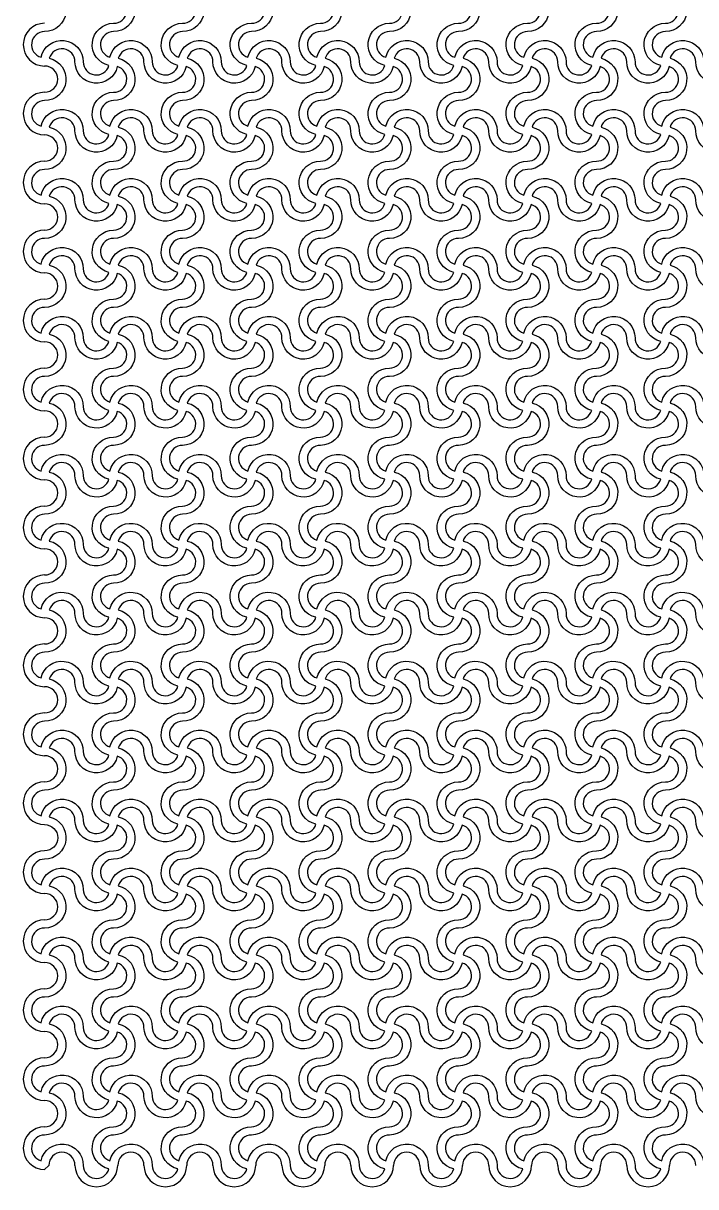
# Model space of a CAD drawing. Header units: millimetres. Extents: x 24 to 345, y 12 to 201.
# Drawn here: x 24.26 to 28.16, y 11.87 to 18.61 of the extents above; entities that cross this region are included whole.
import ezdxf

# ---------------------------------------------------------------- set-up
doc = ezdxf.new("R2010")
doc.units = ezdxf.units.MM
doc.header["$MEASUREMENT"] = 0
doc.layers.add('5th metal (rf+ground)', color=240, linetype='Continuous')

msp = doc.modelspace()

# ---------------------------------------------------------------- linework, layer by layer
at = {"layer": '5th metal (rf+ground)'}
msp.add_line((24.38343, 11.96657), (24.40743, 11.99057), dxfattribs=at)
for points in [[(24.80446, 18.7636, -0.8959788), (24.55943, 18.79057, 0.8687853), (24.41039, 18.8116, -0.8959788), (24.38343, 18.56657, 0.8687853), (24.36239, 18.41754, -0.8959788), (24.60743, 18.39057, 0.8687853), (24.75646, 18.36954, -0.8959788), (24.78343, 18.61457, 0.8687853)], [(25.20446, 18.7636, -0.8959788), (24.95943, 18.79057, 0.8687853), (24.81039, 18.8116, -0.8959788), (24.78343, 18.56657, 0.8687853), (24.76239, 18.41754, -0.8959788), (25.00743, 18.39057, 0.8687853), (25.15646, 18.36954, -0.8959788), (25.18343, 18.61457, 0.8687853)], [(25.60446, 18.7636, -0.8959788), (25.35943, 18.79057, 0.8687853), (25.21039, 18.8116, -0.8959788), (25.18343, 18.56657, 0.8687853), (25.16239, 18.41754, -0.8959788), (25.40743, 18.39057, 0.8687853), (25.55646, 18.36954, -0.8959788), (25.58343, 18.61457, 0.8687853)], [(26.00446, 18.7636, -0.8959788), (25.75943, 18.79057, 0.8687853), (25.61039, 18.8116, -0.8959788), (25.58343, 18.56657, 0.8687853), (25.56239, 18.41754, -0.8959788), (25.80743, 18.39057, 0.8687853), (25.95646, 18.36954, -0.8959788), (25.98343, 18.61457, 0.8687853)], [(26.40446, 18.7636, -0.8959788), (26.15943, 18.79057, 0.8687853), (26.01039, 18.8116, -0.8959788), (25.98343, 18.56657, 0.8687853), (25.96239, 18.41754, -0.8959788), (26.20743, 18.39057, 0.8687853), (26.35646, 18.36954, -0.8959788), (26.38343, 18.61457, 0.8687853)], [(26.80446, 18.7636, -0.8959788), (26.55943, 18.79057, 0.8687853), (26.41039, 18.8116, -0.8959788), (26.38343, 18.56657, 0.8687853), (26.36239, 18.41754, -0.8959788), (26.60743, 18.39057, 0.8687853), (26.75646, 18.36954, -0.8959788), (26.78343, 18.61457, 0.8687853)], [(27.20446, 18.7636, -0.8959788), (26.95943, 18.79057, 0.8687853), (26.81039, 18.8116, -0.8959788), (26.78343, 18.56657, 0.8687853), (26.76239, 18.41754, -0.8959788), (27.00743, 18.39057, 0.8687853), (27.15646, 18.36954, -0.8959788), (27.18343, 18.61457, 0.8687853)], [(27.60446, 18.7636, -0.8959788), (27.35943, 18.79057, 0.8687853), (27.21039, 18.8116, -0.8959788), (27.18343, 18.56657, 0.8687853), (27.16239, 18.41754, -0.8959788), (27.40743, 18.39057, 0.8687853), (27.55646, 18.36954, -0.8959788), (27.58343, 18.61457, 0.8687853)], [(28.00446, 18.7636, -0.8959788), (27.75943, 18.79057, 0.8687853), (27.61039, 18.8116, -0.8959788), (27.58343, 18.56657, 0.8687853), (27.56239, 18.41754, -0.8959788), (27.80743, 18.39057, 0.8687853), (27.95646, 18.36954, -0.8959788), (27.98343, 18.61457, 0.8687853)], [(28.40446, 18.7636, -0.8959788), (28.15943, 18.79057, 0.8687853), (28.01039, 18.8116, -0.8959788), (27.98343, 18.56657, 0.8687853), (27.96239, 18.41754, -0.8959788), (28.20743, 18.39057, 0.8687853), (28.35646, 18.36954, -0.8959788), (28.38343, 18.61457, 0.8687853)], [(24.80446, 18.3636, -0.8959788), (24.55943, 18.39057, 0.8687853), (24.41039, 18.4116, -0.8959788), (24.38343, 18.16657, 0.8687853), (24.36239, 18.01754, -0.8959788), (24.60743, 17.99057, 0.8687853), (24.75646, 17.96954, -0.8959788), (24.78343, 18.21457, 0.8687853)], [(25.20446, 18.3636, -0.8959788), (24.95943, 18.39057, 0.8687853), (24.81039, 18.4116, -0.8959788), (24.78343, 18.16657, 0.8687853), (24.76239, 18.01754, -0.8959788), (25.00743, 17.99057, 0.8687853), (25.15646, 17.96954, -0.8959788), (25.18343, 18.21457, 0.8687853)], [(25.60446, 18.3636, -0.8959788), (25.35943, 18.39057, 0.8687853), (25.21039, 18.4116, -0.8959788), (25.18343, 18.16657, 0.8687853), (25.16239, 18.01754, -0.8959788), (25.40743, 17.99057, 0.8687853), (25.55646, 17.96954, -0.8959788), (25.58343, 18.21457, 0.8687853)], [(26.00446, 18.3636, -0.8959788), (25.75943, 18.39057, 0.8687853), (25.61039, 18.4116, -0.8959788), (25.58343, 18.16657, 0.8687853), (25.56239, 18.01754, -0.8959788), (25.80743, 17.99057, 0.8687853), (25.95646, 17.96954, -0.8959788), (25.98343, 18.21457, 0.8687853)], [(26.40446, 18.3636, -0.8959788), (26.15943, 18.39057, 0.8687853), (26.01039, 18.4116, -0.8959788), (25.98343, 18.16657, 0.8687853), (25.96239, 18.01754, -0.8959788), (26.20743, 17.99057, 0.8687853), (26.35646, 17.96954, -0.8959788), (26.38343, 18.21457, 0.8687853)], [(26.80446, 18.3636, -0.8959788), (26.55943, 18.39057, 0.8687853), (26.41039, 18.4116, -0.8959788), (26.38343, 18.16657, 0.8687853), (26.36239, 18.01754, -0.8959788), (26.60743, 17.99057, 0.8687853), (26.75646, 17.96954, -0.8959788), (26.78343, 18.21457, 0.8687853)], [(27.20446, 18.3636, -0.8959788), (26.95943, 18.39057, 0.8687853), (26.81039, 18.4116, -0.8959788), (26.78343, 18.16657, 0.8687853), (26.76239, 18.01754, -0.8959788), (27.00743, 17.99057, 0.8687853), (27.15646, 17.96954, -0.8959788), (27.18343, 18.21457, 0.8687853)], [(27.60446, 18.3636, -0.8959788), (27.35943, 18.39057, 0.8687853), (27.21039, 18.4116, -0.8959788), (27.18343, 18.16657, 0.8687853), (27.16239, 18.01754, -0.8959788), (27.40743, 17.99057, 0.8687853), (27.55646, 17.96954, -0.8959788), (27.58343, 18.21457, 0.8687853)], [(28.00446, 18.3636, -0.8959788), (27.75943, 18.39057, 0.8687853), (27.61039, 18.4116, -0.8959788), (27.58343, 18.16657, 0.8687853), (27.56239, 18.01754, -0.8959788), (27.80743, 17.99057, 0.8687853), (27.95646, 17.96954, -0.8959788), (27.98343, 18.21457, 0.8687853)], [(28.40446, 18.3636, -0.8959788), (28.15943, 18.39057, 0.8687853), (28.01039, 18.4116, -0.8959788), (27.98343, 18.16657, 0.8687853), (27.96239, 18.01754, -0.8959788), (28.20743, 17.99057, 0.8687853), (28.35646, 17.96954, -0.8959788), (28.38343, 18.21457, 0.8687853)], [(24.80446, 17.9636, -0.8959788), (24.55943, 17.99057, 0.8687853), (24.41039, 18.0116, -0.8959788), (24.38343, 17.76657, 0.8687853), (24.36239, 17.61754, -0.8959788), (24.60743, 17.59057, 0.8687853), (24.75646, 17.56954, -0.8959788), (24.78343, 17.81457, 0.8687853)], [(25.20446, 17.9636, -0.8959788), (24.95943, 17.99057, 0.8687853), (24.81039, 18.0116, -0.8959788), (24.78343, 17.76657, 0.8687853), (24.76239, 17.61754, -0.8959788), (25.00743, 17.59057, 0.8687853), (25.15646, 17.56954, -0.8959788), (25.18343, 17.81457, 0.8687853)], [(25.60446, 17.9636, -0.8959788), (25.35943, 17.99057, 0.8687853), (25.21039, 18.0116, -0.8959788), (25.18343, 17.76657, 0.8687853), (25.16239, 17.61754, -0.8959788), (25.40743, 17.59057, 0.8687853), (25.55646, 17.56954, -0.8959788), (25.58343, 17.81457, 0.8687853)], [(26.00446, 17.9636, -0.8959788), (25.75943, 17.99057, 0.8687853), (25.61039, 18.0116, -0.8959788), (25.58343, 17.76657, 0.8687853), (25.56239, 17.61754, -0.8959788), (25.80743, 17.59057, 0.8687853), (25.95646, 17.56954, -0.8959788), (25.98343, 17.81457, 0.8687853)], [(26.40446, 17.9636, -0.8959788), (26.15943, 17.99057, 0.8687853), (26.01039, 18.0116, -0.8959788), (25.98343, 17.76657, 0.8687853), (25.96239, 17.61754, -0.8959788), (26.20743, 17.59057, 0.8687853), (26.35646, 17.56954, -0.8959788), (26.38343, 17.81457, 0.8687853)], [(26.80446, 17.9636, -0.8959788), (26.55943, 17.99057, 0.8687853), (26.41039, 18.0116, -0.8959788), (26.38343, 17.76657, 0.8687853), (26.36239, 17.61754, -0.8959788), (26.60743, 17.59057, 0.8687853), (26.75646, 17.56954, -0.8959788), (26.78343, 17.81457, 0.8687853)], [(27.20446, 17.9636, -0.8959788), (26.95943, 17.99057, 0.8687853), (26.81039, 18.0116, -0.8959788), (26.78343, 17.76657, 0.8687853), (26.76239, 17.61754, -0.8959788), (27.00743, 17.59057, 0.8687853), (27.15646, 17.56954, -0.8959788), (27.18343, 17.81457, 0.8687853)], [(27.60446, 17.9636, -0.8959788), (27.35943, 17.99057, 0.8687853), (27.21039, 18.0116, -0.8959788), (27.18343, 17.76657, 0.8687853), (27.16239, 17.61754, -0.8959788), (27.40743, 17.59057, 0.8687853), (27.55646, 17.56954, -0.8959788), (27.58343, 17.81457, 0.8687853)], [(28.00446, 17.9636, -0.8959788), (27.75943, 17.99057, 0.8687853), (27.61039, 18.0116, -0.8959788), (27.58343, 17.76657, 0.8687853), (27.56239, 17.61754, -0.8959788), (27.80743, 17.59057, 0.8687853), (27.95646, 17.56954, -0.8959788), (27.98343, 17.81457, 0.8687853)], [(28.40446, 17.9636, -0.8959788), (28.15943, 17.99057, 0.8687853), (28.01039, 18.0116, -0.8959788), (27.98343, 17.76657, 0.8687853), (27.96239, 17.61754, -0.8959788), (28.20743, 17.59057, 0.8687853), (28.35646, 17.56954, -0.8959788), (28.38343, 17.81457, 0.8687853)], [(24.80446, 17.5636, -0.8959788), (24.55943, 17.59057, 0.8687853), (24.41039, 17.6116, -0.8959788), (24.38343, 17.36657, 0.8687853), (24.36239, 17.21754, -0.8959788), (24.60743, 17.19057, 0.8687853), (24.75646, 17.16954, -0.8959788), (24.78343, 17.41457, 0.8687853)], [(25.20446, 17.5636, -0.8959788), (24.95943, 17.59057, 0.8687853), (24.81039, 17.6116, -0.8959788), (24.78343, 17.36657, 0.8687853), (24.76239, 17.21754, -0.8959788), (25.00743, 17.19057, 0.8687853), (25.15646, 17.16954, -0.8959788), (25.18343, 17.41457, 0.8687853)], [(25.60446, 17.5636, -0.8959788), (25.35943, 17.59057, 0.8687853), (25.21039, 17.6116, -0.8959788), (25.18343, 17.36657, 0.8687853), (25.16239, 17.21754, -0.8959788), (25.40743, 17.19057, 0.8687853), (25.55646, 17.16954, -0.8959788), (25.58343, 17.41457, 0.8687853)], [(26.00446, 17.5636, -0.8959788), (25.75943, 17.59057, 0.8687853), (25.61039, 17.6116, -0.8959788), (25.58343, 17.36657, 0.8687853), (25.56239, 17.21754, -0.8959788), (25.80743, 17.19057, 0.8687853), (25.95646, 17.16954, -0.8959788), (25.98343, 17.41457, 0.8687853)], [(26.40446, 17.5636, -0.8959788), (26.15943, 17.59057, 0.8687853), (26.01039, 17.6116, -0.8959788), (25.98343, 17.36657, 0.8687853), (25.96239, 17.21754, -0.8959788), (26.20743, 17.19057, 0.8687853), (26.35646, 17.16954, -0.8959788), (26.38343, 17.41457, 0.8687853)], [(26.80446, 17.5636, -0.8959788), (26.55943, 17.59057, 0.8687853), (26.41039, 17.6116, -0.8959788), (26.38343, 17.36657, 0.8687853), (26.36239, 17.21754, -0.8959788), (26.60743, 17.19057, 0.8687853), (26.75646, 17.16954, -0.8959788), (26.78343, 17.41457, 0.8687853)], [(27.20446, 17.5636, -0.8959788), (26.95943, 17.59057, 0.8687853), (26.81039, 17.6116, -0.8959788), (26.78343, 17.36657, 0.8687853), (26.76239, 17.21754, -0.8959788), (27.00743, 17.19057, 0.8687853), (27.15646, 17.16954, -0.8959788), (27.18343, 17.41457, 0.8687853)], [(27.60446, 17.5636, -0.8959788), (27.35943, 17.59057, 0.8687853), (27.21039, 17.6116, -0.8959788), (27.18343, 17.36657, 0.8687853), (27.16239, 17.21754, -0.8959788), (27.40743, 17.19057, 0.8687853), (27.55646, 17.16954, -0.8959788), (27.58343, 17.41457, 0.8687853)], [(28.00446, 17.5636, -0.8959788), (27.75943, 17.59057, 0.8687853), (27.61039, 17.6116, -0.8959788), (27.58343, 17.36657, 0.8687853), (27.56239, 17.21754, -0.8959788), (27.80743, 17.19057, 0.8687853), (27.95646, 17.16954, -0.8959788), (27.98343, 17.41457, 0.8687853)], [(28.40446, 17.5636, -0.8959788), (28.15943, 17.59057, 0.8687853), (28.01039, 17.6116, -0.8959788), (27.98343, 17.36657, 0.8687853), (27.96239, 17.21754, -0.8959788), (28.20743, 17.19057, 0.8687853), (28.35646, 17.16954, -0.8959788), (28.38343, 17.41457, 0.8687853)], [(24.80446, 17.1636, -0.8959788), (24.55943, 17.19057, 0.8687853), (24.41039, 17.2116, -0.8959788), (24.38343, 16.96657, 0.8687853), (24.36239, 16.81754, -0.8959788), (24.60743, 16.79057, 0.8687853), (24.75646, 16.76954, -0.8959788), (24.78343, 17.01457, 0.8687853)], [(25.20446, 17.1636, -0.8959788), (24.95943, 17.19057, 0.8687853), (24.81039, 17.2116, -0.8959788), (24.78343, 16.96657, 0.8687853), (24.76239, 16.81754, -0.8959788), (25.00743, 16.79057, 0.8687853), (25.15646, 16.76954, -0.8959788), (25.18343, 17.01457, 0.8687853)], [(25.60446, 17.1636, -0.8959788), (25.35943, 17.19057, 0.8687853), (25.21039, 17.2116, -0.8959788), (25.18343, 16.96657, 0.8687853), (25.16239, 16.81754, -0.8959788), (25.40743, 16.79057, 0.8687853), (25.55646, 16.76954, -0.8959788), (25.58343, 17.01457, 0.8687853)], [(26.00446, 17.1636, -0.8959788), (25.75943, 17.19057, 0.8687853), (25.61039, 17.2116, -0.8959788), (25.58343, 16.96657, 0.8687853), (25.56239, 16.81754, -0.8959788), (25.80743, 16.79057, 0.8687853), (25.95646, 16.76954, -0.8959788), (25.98343, 17.01457, 0.8687853)], [(26.40446, 17.1636, -0.8959788), (26.15943, 17.19057, 0.8687853), (26.01039, 17.2116, -0.8959788), (25.98343, 16.96657, 0.8687853), (25.96239, 16.81754, -0.8959788), (26.20743, 16.79057, 0.8687853), (26.35646, 16.76954, -0.8959788), (26.38343, 17.01457, 0.8687853)], [(26.80446, 17.1636, -0.8959788), (26.55943, 17.19057, 0.8687853), (26.41039, 17.2116, -0.8959788), (26.38343, 16.96657, 0.8687853), (26.36239, 16.81754, -0.8959788), (26.60743, 16.79057, 0.8687853), (26.75646, 16.76954, -0.8959788), (26.78343, 17.01457, 0.8687853)], [(27.20446, 17.1636, -0.8959788), (26.95943, 17.19057, 0.8687853), (26.81039, 17.2116, -0.8959788), (26.78343, 16.96657, 0.8687853), (26.76239, 16.81754, -0.8959788), (27.00743, 16.79057, 0.8687853), (27.15646, 16.76954, -0.8959788), (27.18343, 17.01457, 0.8687853)], [(27.60446, 17.1636, -0.8959788), (27.35943, 17.19057, 0.8687853), (27.21039, 17.2116, -0.8959788), (27.18343, 16.96657, 0.8687853), (27.16239, 16.81754, -0.8959788), (27.40743, 16.79057, 0.8687853), (27.55646, 16.76954, -0.8959788), (27.58343, 17.01457, 0.8687853)], [(28.00446, 17.1636, -0.8959788), (27.75943, 17.19057, 0.8687853), (27.61039, 17.2116, -0.8959788), (27.58343, 16.96657, 0.8687853), (27.56239, 16.81754, -0.8959788), (27.80743, 16.79057, 0.8687853), (27.95646, 16.76954, -0.8959788), (27.98343, 17.01457, 0.8687853)], [(28.40446, 17.1636, -0.8959788), (28.15943, 17.19057, 0.8687853), (28.01039, 17.2116, -0.8959788), (27.98343, 16.96657, 0.8687853), (27.96239, 16.81754, -0.8959788), (28.20743, 16.79057, 0.8687853), (28.35646, 16.76954, -0.8959788), (28.38343, 17.01457, 0.8687853)], [(24.80446, 16.7636, -0.8959788), (24.55943, 16.79057, 0.8687853), (24.41039, 16.8116, -0.8959788), (24.38343, 16.56657, 0.8687853), (24.36239, 16.41754, -0.8959788), (24.60743, 16.39057, 0.8687853), (24.75646, 16.36954, -0.8959788), (24.78343, 16.61457, 0.8687853)], [(25.20446, 16.7636, -0.8959788), (24.95943, 16.79057, 0.8687853), (24.81039, 16.8116, -0.8959788), (24.78343, 16.56657, 0.8687853), (24.76239, 16.41754, -0.8959788), (25.00743, 16.39057, 0.8687853), (25.15646, 16.36954, -0.8959788), (25.18343, 16.61457, 0.8687853)], [(25.60446, 16.7636, -0.8959788), (25.35943, 16.79057, 0.8687853), (25.21039, 16.8116, -0.8959788), (25.18343, 16.56657, 0.8687853), (25.16239, 16.41754, -0.8959788), (25.40743, 16.39057, 0.8687853), (25.55646, 16.36954, -0.8959788), (25.58343, 16.61457, 0.8687853)], [(26.00446, 16.7636, -0.8959788), (25.75943, 16.79057, 0.8687853), (25.61039, 16.8116, -0.8959788), (25.58343, 16.56657, 0.8687853), (25.56239, 16.41754, -0.8959788), (25.80743, 16.39057, 0.8687853), (25.95646, 16.36954, -0.8959788), (25.98343, 16.61457, 0.8687853)], [(26.40446, 16.7636, -0.8959788), (26.15943, 16.79057, 0.8687853), (26.01039, 16.8116, -0.8959788), (25.98343, 16.56657, 0.8687853), (25.96239, 16.41754, -0.8959788), (26.20743, 16.39057, 0.8687853), (26.35646, 16.36954, -0.8959788), (26.38343, 16.61457, 0.8687853)], [(26.80446, 16.7636, -0.8959788), (26.55943, 16.79057, 0.8687853), (26.41039, 16.8116, -0.8959788), (26.38343, 16.56657, 0.8687853), (26.36239, 16.41754, -0.8959788), (26.60743, 16.39057, 0.8687853), (26.75646, 16.36954, -0.8959788), (26.78343, 16.61457, 0.8687853)], [(27.20446, 16.7636, -0.8959788), (26.95943, 16.79057, 0.8687853), (26.81039, 16.8116, -0.8959788), (26.78343, 16.56657, 0.8687853), (26.76239, 16.41754, -0.8959788), (27.00743, 16.39057, 0.8687853), (27.15646, 16.36954, -0.8959788), (27.18343, 16.61457, 0.8687853)], [(27.60446, 16.7636, -0.8959788), (27.35943, 16.79057, 0.8687853), (27.21039, 16.8116, -0.8959788), (27.18343, 16.56657, 0.8687853), (27.16239, 16.41754, -0.8959788), (27.40743, 16.39057, 0.8687853), (27.55646, 16.36954, -0.8959788), (27.58343, 16.61457, 0.8687853)], [(28.00446, 16.7636, -0.8959788), (27.75943, 16.79057, 0.8687853), (27.61039, 16.8116, -0.8959788), (27.58343, 16.56657, 0.8687853), (27.56239, 16.41754, -0.8959788), (27.80743, 16.39057, 0.8687853), (27.95646, 16.36954, -0.8959788), (27.98343, 16.61457, 0.8687853)], [(28.40446, 16.7636, -0.8959788), (28.15943, 16.79057, 0.8687853), (28.01039, 16.8116, -0.8959788), (27.98343, 16.56657, 0.8687853), (27.96239, 16.41754, -0.8959788), (28.20743, 16.39057, 0.8687853), (28.35646, 16.36954, -0.8959788), (28.38343, 16.61457, 0.8687853)], [(24.80446, 16.3636, -0.8959788), (24.55943, 16.39057, 0.8687853), (24.41039, 16.4116, -0.8959788), (24.38343, 16.16657, 0.8687853), (24.36239, 16.01754, -0.8959788), (24.60743, 15.99057, 0.8687853), (24.75646, 15.96954, -0.8959788), (24.78343, 16.21457, 0.8687853)], [(25.20446, 16.3636, -0.8959788), (24.95943, 16.39057, 0.8687853), (24.81039, 16.4116, -0.8959788), (24.78343, 16.16657, 0.8687853), (24.76239, 16.01754, -0.8959788), (25.00743, 15.99057, 0.8687853), (25.15646, 15.96954, -0.8959788), (25.18343, 16.21457, 0.8687853)], [(25.60446, 16.3636, -0.8959788), (25.35943, 16.39057, 0.8687853), (25.21039, 16.4116, -0.8959788), (25.18343, 16.16657, 0.8687853), (25.16239, 16.01754, -0.8959788), (25.40743, 15.99057, 0.8687853), (25.55646, 15.96954, -0.8959788), (25.58343, 16.21457, 0.8687853)], [(26.00446, 16.3636, -0.8959788), (25.75943, 16.39057, 0.8687853), (25.61039, 16.4116, -0.8959788), (25.58343, 16.16657, 0.8687853), (25.56239, 16.01754, -0.8959788), (25.80743, 15.99057, 0.8687853), (25.95646, 15.96954, -0.8959788), (25.98343, 16.21457, 0.8687853)], [(26.40446, 16.3636, -0.8959788), (26.15943, 16.39057, 0.8687853), (26.01039, 16.4116, -0.8959788), (25.98343, 16.16657, 0.8687853), (25.96239, 16.01754, -0.8959788), (26.20743, 15.99057, 0.8687853), (26.35646, 15.96954, -0.8959788), (26.38343, 16.21457, 0.8687853)], [(26.80446, 16.3636, -0.8959788), (26.55943, 16.39057, 0.8687853), (26.41039, 16.4116, -0.8959788), (26.38343, 16.16657, 0.8687853), (26.36239, 16.01754, -0.8959788), (26.60743, 15.99057, 0.8687853), (26.75646, 15.96954, -0.8959788), (26.78343, 16.21457, 0.8687853)], [(27.20446, 16.3636, -0.8959788), (26.95943, 16.39057, 0.8687853), (26.81039, 16.4116, -0.8959788), (26.78343, 16.16657, 0.8687853), (26.76239, 16.01754, -0.8959788), (27.00743, 15.99057, 0.8687853), (27.15646, 15.96954, -0.8959788), (27.18343, 16.21457, 0.8687853)], [(27.60446, 16.3636, -0.8959788), (27.35943, 16.39057, 0.8687853), (27.21039, 16.4116, -0.8959788), (27.18343, 16.16657, 0.8687853), (27.16239, 16.01754, -0.8959788), (27.40743, 15.99057, 0.8687853), (27.55646, 15.96954, -0.8959788), (27.58343, 16.21457, 0.8687853)], [(28.00446, 16.3636, -0.8959788), (27.75943, 16.39057, 0.8687853), (27.61039, 16.4116, -0.8959788), (27.58343, 16.16657, 0.8687853), (27.56239, 16.01754, -0.8959788), (27.80743, 15.99057, 0.8687853), (27.95646, 15.96954, -0.8959788), (27.98343, 16.21457, 0.8687853)], [(28.40446, 16.3636, -0.8959788), (28.15943, 16.39057, 0.8687853), (28.01039, 16.4116, -0.8959788), (27.98343, 16.16657, 0.8687853), (27.96239, 16.01754, -0.8959788), (28.20743, 15.99057, 0.8687853), (28.35646, 15.96954, -0.8959788), (28.38343, 16.21457, 0.8687853)], [(24.80446, 15.9636, -0.8959788), (24.55943, 15.99057, 0.8687853), (24.41039, 16.0116, -0.8959788), (24.38343, 15.76657, 0.8687853), (24.36239, 15.61754, -0.8959788), (24.60743, 15.59057, 0.8687853), (24.75646, 15.56954, -0.8959788), (24.78343, 15.81457, 0.8687853)], [(25.20446, 15.9636, -0.8959788), (24.95943, 15.99057, 0.8687853), (24.81039, 16.0116, -0.8959788), (24.78343, 15.76657, 0.8687853), (24.76239, 15.61754, -0.8959788), (25.00743, 15.59057, 0.8687853), (25.15646, 15.56954, -0.8959788), (25.18343, 15.81457, 0.8687853)], [(25.60446, 15.9636, -0.8959788), (25.35943, 15.99057, 0.8687853), (25.21039, 16.0116, -0.8959788), (25.18343, 15.76657, 0.8687853), (25.16239, 15.61754, -0.8959788), (25.40743, 15.59057, 0.8687853), (25.55646, 15.56954, -0.8959788), (25.58343, 15.81457, 0.8687853)], [(26.00446, 15.9636, -0.8959788), (25.75943, 15.99057, 0.8687853), (25.61039, 16.0116, -0.8959788), (25.58343, 15.76657, 0.8687853), (25.56239, 15.61754, -0.8959788), (25.80743, 15.59057, 0.8687853), (25.95646, 15.56954, -0.8959788), (25.98343, 15.81457, 0.8687853)], [(26.40446, 15.9636, -0.8959788), (26.15943, 15.99057, 0.8687853), (26.01039, 16.0116, -0.8959788), (25.98343, 15.76657, 0.8687853), (25.96239, 15.61754, -0.8959788), (26.20743, 15.59057, 0.8687853), (26.35646, 15.56954, -0.8959788), (26.38343, 15.81457, 0.8687853)], [(26.80446, 15.9636, -0.8959788), (26.55943, 15.99057, 0.8687853), (26.41039, 16.0116, -0.8959788), (26.38343, 15.76657, 0.8687853), (26.36239, 15.61754, -0.8959788), (26.60743, 15.59057, 0.8687853), (26.75646, 15.56954, -0.8959788), (26.78343, 15.81457, 0.8687853)], [(27.20446, 15.9636, -0.8959788), (26.95943, 15.99057, 0.8687853), (26.81039, 16.0116, -0.8959788), (26.78343, 15.76657, 0.8687853), (26.76239, 15.61754, -0.8959788), (27.00743, 15.59057, 0.8687853), (27.15646, 15.56954, -0.8959788), (27.18343, 15.81457, 0.8687853)], [(27.60446, 15.9636, -0.8959788), (27.35943, 15.99057, 0.8687853), (27.21039, 16.0116, -0.8959788), (27.18343, 15.76657, 0.8687853), (27.16239, 15.61754, -0.8959788), (27.40743, 15.59057, 0.8687853), (27.55646, 15.56954, -0.8959788), (27.58343, 15.81457, 0.8687853)], [(28.00446, 15.9636, -0.8959788), (27.75943, 15.99057, 0.8687853), (27.61039, 16.0116, -0.8959788), (27.58343, 15.76657, 0.8687853), (27.56239, 15.61754, -0.8959788), (27.80743, 15.59057, 0.8687853), (27.95646, 15.56954, -0.8959788), (27.98343, 15.81457, 0.8687853)], [(28.40446, 15.9636, -0.8959788), (28.15943, 15.99057, 0.8687853), (28.01039, 16.0116, -0.8959788), (27.98343, 15.76657, 0.8687853), (27.96239, 15.61754, -0.8959788), (28.20743, 15.59057, 0.8687853), (28.35646, 15.56954, -0.8959788), (28.38343, 15.81457, 0.8687853)], [(24.80446, 15.5636, -0.8959788), (24.55943, 15.59057, 0.8687853), (24.41039, 15.6116, -0.8959788), (24.38343, 15.36657, 0.8687853), (24.36239, 15.21754, -0.8959788), (24.60743, 15.19057, 0.8687853), (24.75646, 15.16954, -0.8959788), (24.78343, 15.41457, 0.8687853)], [(25.20446, 15.5636, -0.8959788), (24.95943, 15.59057, 0.8687853), (24.81039, 15.6116, -0.8959788), (24.78343, 15.36657, 0.8687853), (24.76239, 15.21754, -0.8959788), (25.00743, 15.19057, 0.8687853), (25.15646, 15.16954, -0.8959788), (25.18343, 15.41457, 0.8687853)], [(25.60446, 15.5636, -0.8959788), (25.35943, 15.59057, 0.8687853), (25.21039, 15.6116, -0.8959788), (25.18343, 15.36657, 0.8687853), (25.16239, 15.21754, -0.8959788), (25.40743, 15.19057, 0.8687853), (25.55646, 15.16954, -0.8959788), (25.58343, 15.41457, 0.8687853)], [(26.00446, 15.5636, -0.8959788), (25.75943, 15.59057, 0.8687853), (25.61039, 15.6116, -0.8959788), (25.58343, 15.36657, 0.8687853), (25.56239, 15.21754, -0.8959788), (25.80743, 15.19057, 0.8687853), (25.95646, 15.16954, -0.8959788), (25.98343, 15.41457, 0.8687853)], [(26.40446, 15.5636, -0.8959788), (26.15943, 15.59057, 0.8687853), (26.01039, 15.6116, -0.8959788), (25.98343, 15.36657, 0.8687853), (25.96239, 15.21754, -0.8959788), (26.20743, 15.19057, 0.8687853), (26.35646, 15.16954, -0.8959788), (26.38343, 15.41457, 0.8687853)], [(26.80446, 15.5636, -0.8959788), (26.55943, 15.59057, 0.8687853), (26.41039, 15.6116, -0.8959788), (26.38343, 15.36657, 0.8687853), (26.36239, 15.21754, -0.8959788), (26.60743, 15.19057, 0.8687853), (26.75646, 15.16954, -0.8959788), (26.78343, 15.41457, 0.8687853)], [(27.20446, 15.5636, -0.8959788), (26.95943, 15.59057, 0.8687853), (26.81039, 15.6116, -0.8959788), (26.78343, 15.36657, 0.8687853), (26.76239, 15.21754, -0.8959788), (27.00743, 15.19057, 0.8687853), (27.15646, 15.16954, -0.8959788), (27.18343, 15.41457, 0.8687853)], [(27.60446, 15.5636, -0.8959788), (27.35943, 15.59057, 0.8687853), (27.21039, 15.6116, -0.8959788), (27.18343, 15.36657, 0.8687853), (27.16239, 15.21754, -0.8959788), (27.40743, 15.19057, 0.8687853), (27.55646, 15.16954, -0.8959788), (27.58343, 15.41457, 0.8687853)], [(28.00446, 15.5636, -0.8959788), (27.75943, 15.59057, 0.8687853), (27.61039, 15.6116, -0.8959788), (27.58343, 15.36657, 0.8687853), (27.56239, 15.21754, -0.8959788), (27.80743, 15.19057, 0.8687853), (27.95646, 15.16954, -0.8959788), (27.98343, 15.41457, 0.8687853)], [(28.40446, 15.5636, -0.8959788), (28.15943, 15.59057, 0.8687853), (28.01039, 15.6116, -0.8959788), (27.98343, 15.36657, 0.8687853), (27.96239, 15.21754, -0.8959788), (28.20743, 15.19057, 0.8687853), (28.35646, 15.16954, -0.8959788), (28.38343, 15.41457, 0.8687853)], [(24.80446, 15.1636, -0.8959788), (24.55943, 15.19057, 0.8687853), (24.41039, 15.2116, -0.8959788), (24.38343, 14.96657, 0.8687853), (24.36239, 14.81754, -0.8959788), (24.60743, 14.79057, 0.8687853), (24.75646, 14.76954, -0.8959788), (24.78343, 15.01457, 0.8687853)], [(25.20446, 15.1636, -0.8959788), (24.95943, 15.19057, 0.8687853), (24.81039, 15.2116, -0.8959788), (24.78343, 14.96657, 0.8687853), (24.76239, 14.81754, -0.8959788), (25.00743, 14.79057, 0.8687853), (25.15646, 14.76954, -0.8959788), (25.18343, 15.01457, 0.8687853)], [(25.60446, 15.1636, -0.8959788), (25.35943, 15.19057, 0.8687853), (25.21039, 15.2116, -0.8959788), (25.18343, 14.96657, 0.8687853), (25.16239, 14.81754, -0.8959788), (25.40743, 14.79057, 0.8687853), (25.55646, 14.76954, -0.8959788), (25.58343, 15.01457, 0.8687853)], [(26.00446, 15.1636, -0.8959788), (25.75943, 15.19057, 0.8687853), (25.61039, 15.2116, -0.8959788), (25.58343, 14.96657, 0.8687853), (25.56239, 14.81754, -0.8959788), (25.80743, 14.79057, 0.8687853), (25.95646, 14.76954, -0.8959788), (25.98343, 15.01457, 0.8687853)], [(26.40446, 15.1636, -0.8959788), (26.15943, 15.19057, 0.8687853), (26.01039, 15.2116, -0.8959788), (25.98343, 14.96657, 0.8687853), (25.96239, 14.81754, -0.8959788), (26.20743, 14.79057, 0.8687853), (26.35646, 14.76954, -0.8959788), (26.38343, 15.01457, 0.8687853)], [(26.80446, 15.1636, -0.8959788), (26.55943, 15.19057, 0.8687853), (26.41039, 15.2116, -0.8959788), (26.38343, 14.96657, 0.8687853), (26.36239, 14.81754, -0.8959788), (26.60743, 14.79057, 0.8687853), (26.75646, 14.76954, -0.8959788), (26.78343, 15.01457, 0.8687853)], [(27.20446, 15.1636, -0.8959788), (26.95943, 15.19057, 0.8687853), (26.81039, 15.2116, -0.8959788), (26.78343, 14.96657, 0.8687853), (26.76239, 14.81754, -0.8959788), (27.00743, 14.79057, 0.8687853), (27.15646, 14.76954, -0.8959788), (27.18343, 15.01457, 0.8687853)], [(27.60446, 15.1636, -0.8959788), (27.35943, 15.19057, 0.8687853), (27.21039, 15.2116, -0.8959788), (27.18343, 14.96657, 0.8687853), (27.16239, 14.81754, -0.8959788), (27.40743, 14.79057, 0.8687853), (27.55646, 14.76954, -0.8959788), (27.58343, 15.01457, 0.8687853)], [(28.00446, 15.1636, -0.8959788), (27.75943, 15.19057, 0.8687853), (27.61039, 15.2116, -0.8959788), (27.58343, 14.96657, 0.8687853), (27.56239, 14.81754, -0.8959788), (27.80743, 14.79057, 0.8687853), (27.95646, 14.76954, -0.8959788), (27.98343, 15.01457, 0.8687853)], [(28.40446, 15.1636, -0.8959788), (28.15943, 15.19057, 0.8687853), (28.01039, 15.2116, -0.8959788), (27.98343, 14.96657, 0.8687853), (27.96239, 14.81754, -0.8959788), (28.20743, 14.79057, 0.8687853), (28.35646, 14.76954, -0.8959788), (28.38343, 15.01457, 0.8687853)], [(24.80446, 14.7636, -0.8959788), (24.55943, 14.79057, 0.8687853), (24.41039, 14.8116, -0.8959788), (24.38343, 14.56657, 0.8687853), (24.36239, 14.41754, -0.8959788), (24.60743, 14.39057, 0.8687853), (24.75646, 14.36954, -0.8959788), (24.78343, 14.61457, 0.8687853)], [(25.20446, 14.7636, -0.8959788), (24.95943, 14.79057, 0.8687853), (24.81039, 14.8116, -0.8959788), (24.78343, 14.56657, 0.8687853), (24.76239, 14.41754, -0.8959788), (25.00743, 14.39057, 0.8687853), (25.15646, 14.36954, -0.8959788), (25.18343, 14.61457, 0.8687853)], [(25.60446, 14.7636, -0.8959788), (25.35943, 14.79057, 0.8687853), (25.21039, 14.8116, -0.8959788), (25.18343, 14.56657, 0.8687853), (25.16239, 14.41754, -0.8959788), (25.40743, 14.39057, 0.8687853), (25.55646, 14.36954, -0.8959788), (25.58343, 14.61457, 0.8687853)], [(26.00446, 14.7636, -0.8959788), (25.75943, 14.79057, 0.8687853), (25.61039, 14.8116, -0.8959788), (25.58343, 14.56657, 0.8687853), (25.56239, 14.41754, -0.8959788), (25.80743, 14.39057, 0.8687853), (25.95646, 14.36954, -0.8959788), (25.98343, 14.61457, 0.8687853)], [(26.40446, 14.7636, -0.8959788), (26.15943, 14.79057, 0.8687853), (26.01039, 14.8116, -0.8959788), (25.98343, 14.56657, 0.8687853), (25.96239, 14.41754, -0.8959788), (26.20743, 14.39057, 0.8687853), (26.35646, 14.36954, -0.8959788), (26.38343, 14.61457, 0.8687853)], [(26.80446, 14.7636, -0.8959788), (26.55943, 14.79057, 0.8687853), (26.41039, 14.8116, -0.8959788), (26.38343, 14.56657, 0.8687853), (26.36239, 14.41754, -0.8959788), (26.60743, 14.39057, 0.8687853), (26.75646, 14.36954, -0.8959788), (26.78343, 14.61457, 0.8687853)], [(27.20446, 14.7636, -0.8959788), (26.95943, 14.79057, 0.8687853), (26.81039, 14.8116, -0.8959788), (26.78343, 14.56657, 0.8687853), (26.76239, 14.41754, -0.8959788), (27.00743, 14.39057, 0.8687853), (27.15646, 14.36954, -0.8959788), (27.18343, 14.61457, 0.8687853)], [(27.60446, 14.7636, -0.8959788), (27.35943, 14.79057, 0.8687853), (27.21039, 14.8116, -0.8959788), (27.18343, 14.56657, 0.8687853), (27.16239, 14.41754, -0.8959788), (27.40743, 14.39057, 0.8687853), (27.55646, 14.36954, -0.8959788), (27.58343, 14.61457, 0.8687853)], [(28.00446, 14.7636, -0.8959788), (27.75943, 14.79057, 0.8687853), (27.61039, 14.8116, -0.8959788), (27.58343, 14.56657, 0.8687853), (27.56239, 14.41754, -0.8959788), (27.80743, 14.39057, 0.8687853), (27.95646, 14.36954, -0.8959788), (27.98343, 14.61457, 0.8687853)], [(28.40446, 14.7636, -0.8959788), (28.15943, 14.79057, 0.8687853), (28.01039, 14.8116, -0.8959788), (27.98343, 14.56657, 0.8687853), (27.96239, 14.41754, -0.8959788), (28.20743, 14.39057, 0.8687853), (28.35646, 14.36954, -0.8959788), (28.38343, 14.61457, 0.8687853)], [(24.80446, 14.3636, -0.8959788), (24.55943, 14.39057, 0.8687853), (24.41039, 14.4116, -0.8959788), (24.38343, 14.16657, 0.8687853), (24.36239, 14.01754, -0.8959788), (24.60743, 13.99057, 0.8687853), (24.75646, 13.96954, -0.8959788), (24.78343, 14.21457, 0.8687853)], [(25.20446, 14.3636, -0.8959788), (24.95943, 14.39057, 0.8687853), (24.81039, 14.4116, -0.8959788), (24.78343, 14.16657, 0.8687853), (24.76239, 14.01754, -0.8959788), (25.00743, 13.99057, 0.8687853), (25.15646, 13.96954, -0.8959788), (25.18343, 14.21457, 0.8687853)], [(25.60446, 14.3636, -0.8959788), (25.35943, 14.39057, 0.8687853), (25.21039, 14.4116, -0.8959788), (25.18343, 14.16657, 0.8687853), (25.16239, 14.01754, -0.8959788), (25.40743, 13.99057, 0.8687853), (25.55646, 13.96954, -0.8959788), (25.58343, 14.21457, 0.8687853)], [(26.00446, 14.3636, -0.8959788), (25.75943, 14.39057, 0.8687853), (25.61039, 14.4116, -0.8959788), (25.58343, 14.16657, 0.8687853), (25.56239, 14.01754, -0.8959788), (25.80743, 13.99057, 0.8687853), (25.95646, 13.96954, -0.8959788), (25.98343, 14.21457, 0.8687853)], [(26.40446, 14.3636, -0.8959788), (26.15943, 14.39057, 0.8687853), (26.01039, 14.4116, -0.8959788), (25.98343, 14.16657, 0.8687853), (25.96239, 14.01754, -0.8959788), (26.20743, 13.99057, 0.8687853), (26.35646, 13.96954, -0.8959788), (26.38343, 14.21457, 0.8687853)], [(26.80446, 14.3636, -0.8959788), (26.55943, 14.39057, 0.8687853), (26.41039, 14.4116, -0.8959788), (26.38343, 14.16657, 0.8687853), (26.36239, 14.01754, -0.8959788), (26.60743, 13.99057, 0.8687853), (26.75646, 13.96954, -0.8959788), (26.78343, 14.21457, 0.8687853)], [(27.20446, 14.3636, -0.8959788), (26.95943, 14.39057, 0.8687853), (26.81039, 14.4116, -0.8959788), (26.78343, 14.16657, 0.8687853), (26.76239, 14.01754, -0.8959788), (27.00743, 13.99057, 0.8687853), (27.15646, 13.96954, -0.8959788), (27.18343, 14.21457, 0.8687853)], [(27.60446, 14.3636, -0.8959788), (27.35943, 14.39057, 0.8687853), (27.21039, 14.4116, -0.8959788), (27.18343, 14.16657, 0.8687853), (27.16239, 14.01754, -0.8959788), (27.40743, 13.99057, 0.8687853), (27.55646, 13.96954, -0.8959788), (27.58343, 14.21457, 0.8687853)], [(28.00446, 14.3636, -0.8959788), (27.75943, 14.39057, 0.8687853), (27.61039, 14.4116, -0.8959788), (27.58343, 14.16657, 0.8687853), (27.56239, 14.01754, -0.8959788), (27.80743, 13.99057, 0.8687853), (27.95646, 13.96954, -0.8959788), (27.98343, 14.21457, 0.8687853)], [(28.40446, 14.3636, -0.8959788), (28.15943, 14.39057, 0.8687853), (28.01039, 14.4116, -0.8959788), (27.98343, 14.16657, 0.8687853), (27.96239, 14.01754, -0.8959788), (28.20743, 13.99057, 0.8687853), (28.35646, 13.96954, -0.8959788), (28.38343, 14.21457, 0.8687853)], [(24.80446, 13.9636, -0.8959788), (24.55943, 13.99057, 0.8687853), (24.41039, 14.0116, -0.8959788), (24.38343, 13.76657, 0.8687853), (24.36239, 13.61754, -0.8959788), (24.60743, 13.59057, 0.8687853), (24.75646, 13.56954, -0.8959788), (24.78343, 13.81457, 0.8687853)], [(25.20446, 13.9636, -0.8959788), (24.95943, 13.99057, 0.8687853), (24.81039, 14.0116, -0.8959788), (24.78343, 13.76657, 0.8687853), (24.76239, 13.61754, -0.8959788), (25.00743, 13.59057, 0.8687853), (25.15646, 13.56954, -0.8959788), (25.18343, 13.81457, 0.8687853)], [(25.60446, 13.9636, -0.8959788), (25.35943, 13.99057, 0.8687853), (25.21039, 14.0116, -0.8959788), (25.18343, 13.76657, 0.8687853), (25.16239, 13.61754, -0.8959788), (25.40743, 13.59057, 0.8687853), (25.55646, 13.56954, -0.8959788), (25.58343, 13.81457, 0.8687853)], [(26.00446, 13.9636, -0.8959788), (25.75943, 13.99057, 0.8687853), (25.61039, 14.0116, -0.8959788), (25.58343, 13.76657, 0.8687853), (25.56239, 13.61754, -0.8959788), (25.80743, 13.59057, 0.8687853), (25.95646, 13.56954, -0.8959788), (25.98343, 13.81457, 0.8687853)], [(26.40446, 13.9636, -0.8959788), (26.15943, 13.99057, 0.8687853), (26.01039, 14.0116, -0.8959788), (25.98343, 13.76657, 0.8687853), (25.96239, 13.61754, -0.8959788), (26.20743, 13.59057, 0.8687853), (26.35646, 13.56954, -0.8959788), (26.38343, 13.81457, 0.8687853)], [(26.80446, 13.9636, -0.8959788), (26.55943, 13.99057, 0.8687853), (26.41039, 14.0116, -0.8959788), (26.38343, 13.76657, 0.8687853), (26.36239, 13.61754, -0.8959788), (26.60743, 13.59057, 0.8687853), (26.75646, 13.56954, -0.8959788), (26.78343, 13.81457, 0.8687853)], [(27.20446, 13.9636, -0.8959788), (26.95943, 13.99057, 0.8687853), (26.81039, 14.0116, -0.8959788), (26.78343, 13.76657, 0.8687853), (26.76239, 13.61754, -0.8959788), (27.00743, 13.59057, 0.8687853), (27.15646, 13.56954, -0.8959788), (27.18343, 13.81457, 0.8687853)], [(27.60446, 13.9636, -0.8959788), (27.35943, 13.99057, 0.8687853), (27.21039, 14.0116, -0.8959788), (27.18343, 13.76657, 0.8687853), (27.16239, 13.61754, -0.8959788), (27.40743, 13.59057, 0.8687853), (27.55646, 13.56954, -0.8959788), (27.58343, 13.81457, 0.8687853)], [(28.00446, 13.9636, -0.8959788), (27.75943, 13.99057, 0.8687853), (27.61039, 14.0116, -0.8959788), (27.58343, 13.76657, 0.8687853), (27.56239, 13.61754, -0.8959788), (27.80743, 13.59057, 0.8687853), (27.95646, 13.56954, -0.8959788), (27.98343, 13.81457, 0.8687853)], [(28.40446, 13.9636, -0.8959788), (28.15943, 13.99057, 0.8687853), (28.01039, 14.0116, -0.8959788), (27.98343, 13.76657, 0.8687853), (27.96239, 13.61754, -0.8959788), (28.20743, 13.59057, 0.8687853), (28.35646, 13.56954, -0.8959788), (28.38343, 13.81457, 0.8687853)], [(24.80446, 13.5636, -0.8959788), (24.55943, 13.59057, 0.8687853), (24.41039, 13.6116, -0.8959788), (24.38343, 13.36657, 0.8687853), (24.36239, 13.21754, -0.8959788), (24.60743, 13.19057, 0.8687853), (24.75646, 13.16954, -0.8959788), (24.78343, 13.41457, 0.8687853)], [(25.20446, 13.5636, -0.8959788), (24.95943, 13.59057, 0.8687853), (24.81039, 13.6116, -0.8959788), (24.78343, 13.36657, 0.8687853), (24.76239, 13.21754, -0.8959788), (25.00743, 13.19057, 0.8687853), (25.15646, 13.16954, -0.8959788), (25.18343, 13.41457, 0.8687853)], [(25.60446, 13.5636, -0.8959788), (25.35943, 13.59057, 0.8687853), (25.21039, 13.6116, -0.8959788), (25.18343, 13.36657, 0.8687853), (25.16239, 13.21754, -0.8959788), (25.40743, 13.19057, 0.8687853), (25.55646, 13.16954, -0.8959788), (25.58343, 13.41457, 0.8687853)], [(26.00446, 13.5636, -0.8959788), (25.75943, 13.59057, 0.8687853), (25.61039, 13.6116, -0.8959788), (25.58343, 13.36657, 0.8687853), (25.56239, 13.21754, -0.8959788), (25.80743, 13.19057, 0.8687853), (25.95646, 13.16954, -0.8959788), (25.98343, 13.41457, 0.8687853)], [(26.40446, 13.5636, -0.8959788), (26.15943, 13.59057, 0.8687853), (26.01039, 13.6116, -0.8959788), (25.98343, 13.36657, 0.8687853), (25.96239, 13.21754, -0.8959788), (26.20743, 13.19057, 0.8687853), (26.35646, 13.16954, -0.8959788), (26.38343, 13.41457, 0.8687853)], [(26.80446, 13.5636, -0.8959788), (26.55943, 13.59057, 0.8687853), (26.41039, 13.6116, -0.8959788), (26.38343, 13.36657, 0.8687853), (26.36239, 13.21754, -0.8959788), (26.60743, 13.19057, 0.8687853), (26.75646, 13.16954, -0.8959788), (26.78343, 13.41457, 0.8687853)], [(27.20446, 13.5636, -0.8959788), (26.95943, 13.59057, 0.8687853), (26.81039, 13.6116, -0.8959788), (26.78343, 13.36657, 0.8687853), (26.76239, 13.21754, -0.8959788), (27.00743, 13.19057, 0.8687853), (27.15646, 13.16954, -0.8959788), (27.18343, 13.41457, 0.8687853)], [(27.60446, 13.5636, -0.8959788), (27.35943, 13.59057, 0.8687853), (27.21039, 13.6116, -0.8959788), (27.18343, 13.36657, 0.8687853), (27.16239, 13.21754, -0.8959788), (27.40743, 13.19057, 0.8687853), (27.55646, 13.16954, -0.8959788), (27.58343, 13.41457, 0.8687853)], [(28.00446, 13.5636, -0.8959788), (27.75943, 13.59057, 0.8687853), (27.61039, 13.6116, -0.8959788), (27.58343, 13.36657, 0.8687853), (27.56239, 13.21754, -0.8959788), (27.80743, 13.19057, 0.8687853), (27.95646, 13.16954, -0.8959788), (27.98343, 13.41457, 0.8687853)], [(28.40446, 13.5636, -0.8959788), (28.15943, 13.59057, 0.8687853), (28.01039, 13.6116, -0.8959788), (27.98343, 13.36657, 0.8687853), (27.96239, 13.21754, -0.8959788), (28.20743, 13.19057, 0.8687853), (28.35646, 13.16954, -0.8959788), (28.38343, 13.41457, 0.8687853)], [(24.80446, 13.1636, -0.8959788), (24.55943, 13.19057, 0.8687853), (24.41039, 13.2116, -0.8959788), (24.38343, 12.96657, 0.8687853), (24.36239, 12.81754, -0.8959788), (24.60743, 12.79057, 0.8687853), (24.75646, 12.76954, -0.8959788), (24.78343, 13.01457, 0.8687853)], [(25.20446, 13.1636, -0.8959788), (24.95943, 13.19057, 0.8687853), (24.81039, 13.2116, -0.8959788), (24.78343, 12.96657, 0.8687853), (24.76239, 12.81754, -0.8959788), (25.00743, 12.79057, 0.8687853), (25.15646, 12.76954, -0.8959788), (25.18343, 13.01457, 0.8687853)], [(25.60446, 13.1636, -0.8959788), (25.35943, 13.19057, 0.8687853), (25.21039, 13.2116, -0.8959788), (25.18343, 12.96657, 0.8687853), (25.16239, 12.81754, -0.8959788), (25.40743, 12.79057, 0.8687853), (25.55646, 12.76954, -0.8959788), (25.58343, 13.01457, 0.8687853)], [(26.00446, 13.1636, -0.8959788), (25.75943, 13.19057, 0.8687853), (25.61039, 13.2116, -0.8959788), (25.58343, 12.96657, 0.8687853), (25.56239, 12.81754, -0.8959788), (25.80743, 12.79057, 0.8687853), (25.95646, 12.76954, -0.8959788), (25.98343, 13.01457, 0.8687853)], [(26.40446, 13.1636, -0.8959788), (26.15943, 13.19057, 0.8687853), (26.01039, 13.2116, -0.8959788), (25.98343, 12.96657, 0.8687853), (25.96239, 12.81754, -0.8959788), (26.20743, 12.79057, 0.8687853), (26.35646, 12.76954, -0.8959788), (26.38343, 13.01457, 0.8687853)], [(26.80446, 13.1636, -0.8959788), (26.55943, 13.19057, 0.8687853), (26.41039, 13.2116, -0.8959788), (26.38343, 12.96657, 0.8687853), (26.36239, 12.81754, -0.8959788), (26.60743, 12.79057, 0.8687853), (26.75646, 12.76954, -0.8959788), (26.78343, 13.01457, 0.8687853)], [(27.20446, 13.1636, -0.8959788), (26.95943, 13.19057, 0.8687853), (26.81039, 13.2116, -0.8959788), (26.78343, 12.96657, 0.8687853), (26.76239, 12.81754, -0.8959788), (27.00743, 12.79057, 0.8687853), (27.15646, 12.76954, -0.8959788), (27.18343, 13.01457, 0.8687853)], [(27.60446, 13.1636, -0.8959788), (27.35943, 13.19057, 0.8687853), (27.21039, 13.2116, -0.8959788), (27.18343, 12.96657, 0.8687853), (27.16239, 12.81754, -0.8959788), (27.40743, 12.79057, 0.8687853), (27.55646, 12.76954, -0.8959788), (27.58343, 13.01457, 0.8687853)], [(28.00446, 13.1636, -0.8959788), (27.75943, 13.19057, 0.8687853), (27.61039, 13.2116, -0.8959788), (27.58343, 12.96657, 0.8687853), (27.56239, 12.81754, -0.8959788), (27.80743, 12.79057, 0.8687853), (27.95646, 12.76954, -0.8959788), (27.98343, 13.01457, 0.8687853)], [(28.40446, 13.1636, -0.8959788), (28.15943, 13.19057, 0.8687853), (28.01039, 13.2116, -0.8959788), (27.98343, 12.96657, 0.8687853), (27.96239, 12.81754, -0.8959788), (28.20743, 12.79057, 0.8687853), (28.35646, 12.76954, -0.8959788), (28.38343, 13.01457, 0.8687853)], [(24.80446, 12.7636, -0.8959788), (24.55943, 12.79057, 0.8687853), (24.41039, 12.8116, -0.8959788), (24.38343, 12.56657, 0.8687853), (24.36239, 12.41754, -0.8959788), (24.60743, 12.39057, 0.8687853), (24.75646, 12.36954, -0.8959788), (24.78343, 12.61457, 0.8687853)], [(25.20446, 12.7636, -0.8959788), (24.95943, 12.79057, 0.8687853), (24.81039, 12.8116, -0.8959788), (24.78343, 12.56657, 0.8687853), (24.76239, 12.41754, -0.8959788), (25.00743, 12.39057, 0.8687853), (25.15646, 12.36954, -0.8959788), (25.18343, 12.61457, 0.8687853)], [(25.60446, 12.7636, -0.8959788), (25.35943, 12.79057, 0.8687853), (25.21039, 12.8116, -0.8959788), (25.18343, 12.56657, 0.8687853), (25.16239, 12.41754, -0.8959788), (25.40743, 12.39057, 0.8687853), (25.55646, 12.36954, -0.8959788), (25.58343, 12.61457, 0.8687853)], [(26.00446, 12.7636, -0.8959788), (25.75943, 12.79057, 0.8687853), (25.61039, 12.8116, -0.8959788), (25.58343, 12.56657, 0.8687853), (25.56239, 12.41754, -0.8959788), (25.80743, 12.39057, 0.8687853), (25.95646, 12.36954, -0.8959788), (25.98343, 12.61457, 0.8687853)], [(26.40446, 12.7636, -0.8959788), (26.15943, 12.79057, 0.8687853), (26.01039, 12.8116, -0.8959788), (25.98343, 12.56657, 0.8687853), (25.96239, 12.41754, -0.8959788), (26.20743, 12.39057, 0.8687853), (26.35646, 12.36954, -0.8959788), (26.38343, 12.61457, 0.8687853)], [(26.80446, 12.7636, -0.8959788), (26.55943, 12.79057, 0.8687853), (26.41039, 12.8116, -0.8959788), (26.38343, 12.56657, 0.8687853), (26.36239, 12.41754, -0.8959788), (26.60743, 12.39057, 0.8687853), (26.75646, 12.36954, -0.8959788), (26.78343, 12.61457, 0.8687853)], [(27.20446, 12.7636, -0.8959788), (26.95943, 12.79057, 0.8687853), (26.81039, 12.8116, -0.8959788), (26.78343, 12.56657, 0.8687853), (26.76239, 12.41754, -0.8959788), (27.00743, 12.39057, 0.8687853), (27.15646, 12.36954, -0.8959788), (27.18343, 12.61457, 0.8687853)], [(27.60446, 12.7636, -0.8959788), (27.35943, 12.79057, 0.8687853), (27.21039, 12.8116, -0.8959788), (27.18343, 12.56657, 0.8687853), (27.16239, 12.41754, -0.8959788), (27.40743, 12.39057, 0.8687853), (27.55646, 12.36954, -0.8959788), (27.58343, 12.61457, 0.8687853)], [(28.00446, 12.7636, -0.8959788), (27.75943, 12.79057, 0.8687853), (27.61039, 12.8116, -0.8959788), (27.58343, 12.56657, 0.8687853), (27.56239, 12.41754, -0.8959788), (27.80743, 12.39057, 0.8687853), (27.95646, 12.36954, -0.8959788), (27.98343, 12.61457, 0.8687853)], [(28.40446, 12.7636, -0.8959788), (28.15943, 12.79057, 0.8687853), (28.01039, 12.8116, -0.8959788), (27.98343, 12.56657, 0.8687853), (27.96239, 12.41754, -0.8959788), (28.20743, 12.39057, 0.8687853), (28.35646, 12.36954, -0.8959788), (28.38343, 12.61457, 0.8687853)], [(24.80446, 12.3636, -0.8959788), (24.55943, 12.39057, 0.8687853), (24.41039, 12.4116, -0.8959788), (24.38343, 12.16657, 0.8687853), (24.36239, 12.01754, -0.8959788), (24.60743, 11.99057, 0.8687853), (24.75646, 11.96954, -0.8959788), (24.78343, 12.21457, 0.8687853)], [(25.20446, 12.3636, -0.8959788), (24.95943, 12.39057, 0.8687853), (24.81039, 12.4116, -0.8959788), (24.78343, 12.16657, 0.8687853), (24.76239, 12.01754, -0.8959788), (25.00743, 11.99057, 0.8687853), (25.15646, 11.96954, -0.8959788), (25.18343, 12.21457, 0.8687853)], [(25.60446, 12.3636, -0.8959788), (25.35943, 12.39057, 0.8687853), (25.21039, 12.4116, -0.8959788), (25.18343, 12.16657, 0.8687853), (25.16239, 12.01754, -0.8959788), (25.40743, 11.99057, 0.8687853), (25.55646, 11.96954, -0.8959788), (25.58343, 12.21457, 0.8687853)], [(26.00446, 12.3636, -0.8959788), (25.75943, 12.39057, 0.8687853), (25.61039, 12.4116, -0.8959788), (25.58343, 12.16657, 0.8687853), (25.56239, 12.01754, -0.8959788), (25.80743, 11.99057, 0.8687853), (25.95646, 11.96954, -0.8959788), (25.98343, 12.21457, 0.8687853)], [(26.40446, 12.3636, -0.8959788), (26.15943, 12.39057, 0.8687853), (26.01039, 12.4116, -0.8959788), (25.98343, 12.16657, 0.8687853), (25.96239, 12.01754, -0.8959788), (26.20743, 11.99057, 0.8687853), (26.35646, 11.96954, -0.8959788), (26.38343, 12.21457, 0.8687853)], [(26.80446, 12.3636, -0.8959788), (26.55943, 12.39057, 0.8687853), (26.41039, 12.4116, -0.8959788), (26.38343, 12.16657, 0.8687853), (26.36239, 12.01754, -0.8959788), (26.60743, 11.99057, 0.8687853), (26.75646, 11.96954, -0.8959788), (26.78343, 12.21457, 0.8687853)], [(27.20446, 12.3636, -0.8959788), (26.95943, 12.39057, 0.8687853), (26.81039, 12.4116, -0.8959788), (26.78343, 12.16657, 0.8687853), (26.76239, 12.01754, -0.8959788), (27.00743, 11.99057, 0.8687853), (27.15646, 11.96954, -0.8959788), (27.18343, 12.21457, 0.8687853)], [(27.60446, 12.3636, -0.8959788), (27.35943, 12.39057, 0.8687853), (27.21039, 12.4116, -0.8959788), (27.18343, 12.16657, 0.8687853), (27.16239, 12.01754, -0.8959788), (27.40743, 11.99057, 0.8687853), (27.55646, 11.96954, -0.8959788), (27.58343, 12.21457, 0.8687853)], [(28.00446, 12.3636, -0.8959788), (27.75943, 12.39057, 0.8687853), (27.61039, 12.4116, -0.8959788), (27.58343, 12.16657, 0.8687853), (27.56239, 12.01754, -0.8959788), (27.80743, 11.99057, 0.8687853), (27.95646, 11.96954, -0.8959788), (27.98343, 12.21457, 0.8687853)], [(28.40446, 12.3636, -0.8959788), (28.15943, 12.39057, 0.8687853), (28.01039, 12.4116, -0.8959788), (27.98343, 12.16657, 0.8687853), (27.96239, 12.01754, -0.8959788), (28.20743, 11.99057, 0.8687853), (28.35646, 11.96954, -0.8959788), (28.38343, 12.21457, 0.8687853)]]:
    msp.add_lwpolyline(points, format="xyb", close=True, dxfattribs=at)
msp.add_lwpolyline([(24.38343, 14.21457, 1), (24.38343, 13.96657, -1), (24.38343, 13.81457)], format="xyb", dxfattribs=at)
for centre, radius, start, end in [((24.38343, 18.49057), 0.124, 90, 270), ((24.38343, 18.29057), 0.076, 270, 90), ((24.38343, 18.09057), 0.124, 90, 270), ((24.38343, 17.89057), 0.076, 270, 90), ((24.38343, 17.69057), 0.124, 90, 270), ((24.38343, 17.49057), 0.076, 270, 90), ((24.38343, 17.29057), 0.124, 90, 270), ((24.38343, 17.09057), 0.076, 270, 90), ((24.38343, 16.89057), 0.124, 90, 270), ((24.38343, 16.69057), 0.076, 270, 90), ((24.38343, 16.49057), 0.124, 90, 270), ((24.38343, 16.29057), 0.076, 270, 90), ((24.38343, 16.09057), 0.124, 90, 270), ((24.38343, 15.89057), 0.076, 270, 90), ((24.38343, 15.69057), 0.124, 90, 270), ((24.38343, 15.49057), 0.076, 270, 90), ((24.38343, 15.29057), 0.124, 90, 270), ((24.38343, 15.09057), 0.076, 270, 90), ((24.38343, 14.89057), 0.124, 90, 270), ((24.38343, 14.69057), 0.076, 270, 90), ((24.38343, 14.49057), 0.124, 90, 270), ((24.38343, 14.29057), 0.076, 270, 90), ((24.38343, 13.69057), 0.124, 90, 270), ((24.38343, 13.49057), 0.076, 270, 90), ((24.38343, 13.29057), 0.124, 90, 270), ((24.38343, 13.09057), 0.076, 270, 90), ((24.38343, 12.89057), 0.124, 90, 270), ((24.38343, 12.69057), 0.076, 270, 90), ((24.38343, 12.49057), 0.124, 90, 270), ((24.38343, 12.29057), 0.076, 270, 90), ((24.38343, 12.09057), 0.124, 90, 270), ((24.48343, 11.99057), 0.076, 0, 180), ((24.88343, 11.99057), 0.076, 0, 180), ((25.28343, 11.99057), 0.076, 0, 180), ((25.68343, 11.99057), 0.076, 0, 180), ((26.08343, 11.99057), 0.076, 0, 180), ((26.48343, 11.99057), 0.076, 0, 180), ((26.88343, 11.99057), 0.076, 0, 180), ((27.28343, 11.99057), 0.076, 0, 180), ((27.68343, 11.99057), 0.076, 0, 180), ((28.08343, 11.99057), 0.076, 0, 180), ((24.68343, 11.99057), 0.124, 180, 0), ((25.08343, 11.99057), 0.124, 180, 0), ((25.48343, 11.99057), 0.124, 180, 0), ((25.88343, 11.99057), 0.124, 180, 0), ((26.28343, 11.99057), 0.124, 180, 0), ((26.68343, 11.99057), 0.124, 180, 0), ((27.08343, 11.99057), 0.124, 180, 0), ((27.48343, 11.99057), 0.124, 180, 0), ((27.88343, 11.99057), 0.124, 180, 0)]:
    msp.add_arc(centre, radius, start, end, dxfattribs=at)

doc.saveas('drawing.dxf')
